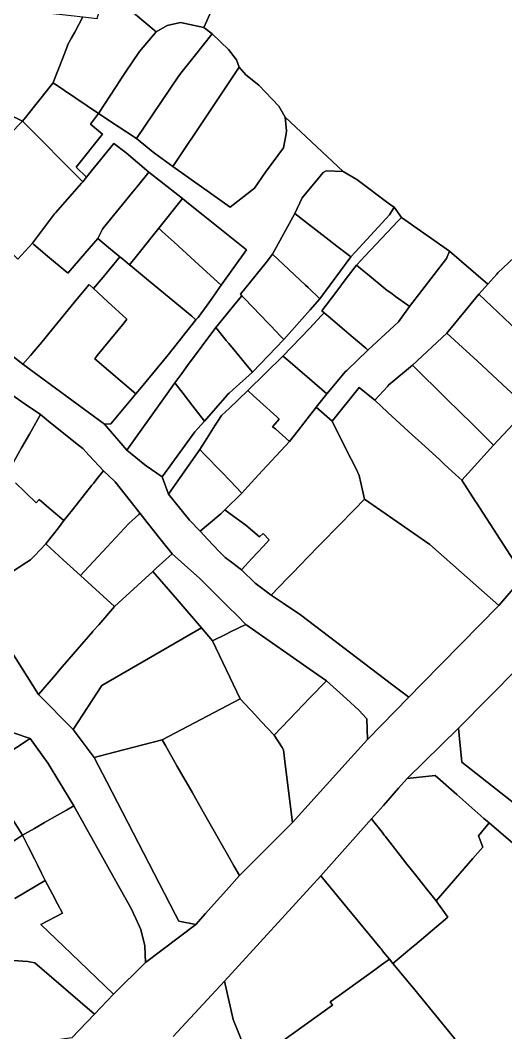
# Model space of a CAD drawing. Header units: inches. Extents: x 469561 to 471650, y 1000291 to 1003909.
# Drawn here: x 470787.4 to 470900.6, y 1000638 to 1000873.8 of the extents above; entities that cross this region are included whole.
import ezdxf

# ---------------------------------------------------------------- set-up
doc = ezdxf.new("R2010")
doc.units = ezdxf.units.IN
doc.header["$MEASUREMENT"] = 0
doc.layers.add('Gulele_10_08_New_Parcel', color=7, linetype='Continuous')

msp = doc.modelspace()

# ---------------------------------------------------------------- linework, layer by layer
at = {"layer": 'Gulele_10_08_New_Parcel'}
for points in [[(470806.7793, 1000888.1793), (470812.1967, 1000888.3495), (470816.0707, 1000889.6905), (470820.5407, 1000892.5215), (470821.9346, 1000891.4175), (470827.6592, 1000886.8831), (470828.7002, 1000886.0586), (470831.3828, 1000883.9337), (470834.3953, 1000881.5476), (470830.1511, 1000872.1087), (470824.7022, 1000873.3195), (470821.5837, 1000872.6301), (470819.0507, 1000871.1402), (470809.4209, 1000879.3068), (470807.2959, 1000881.1089), (470807.4393, 1000881.7793)], [(470795.0412, 1000859.281), (470795.069, 1000859.3534), (470797.1793, 1000864.8454), (470798.3375, 1000867.8595), (470798.4087, 1000868.0448), (470799.2277, 1000869.5537), (470800.0452, 1000871.0601), (470801.965, 1000874.5973), (470805.3041, 1000874.2147), (470805.7131, 1000875.5635), (470807.0589, 1000880.0012), (470807.2959, 1000881.1089), (470809.4209, 1000879.3068), (470819.0507, 1000871.1402), (470818.6263, 1000870.6389), (470815.5405, 1000866.9941), (470815.2531, 1000866.6547), (470815.1893, 1000866.5793), (470811.9161, 1000861.7219), (470810.8093, 1000860.0793), (470810.5443, 1000859.6709), (470809.5518, 1000858.1413), (470805.6183, 1000852.0791)], [(470774.1275, 1000856.9853), (470778.755, 1000873.0036), (470779.9384, 1000877.1001), (470790.0236, 1000875.9461), (470794.1922, 1000875.4691), (470795.0629, 1000875.3694), (470799.2079, 1000874.8951), (470801.965, 1000874.5973), (470800.0452, 1000871.0601), (470799.2277, 1000869.5537), (470798.4087, 1000868.0448), (470798.3375, 1000867.8595), (470797.1793, 1000864.8454), (470795.069, 1000859.3534), (470795.0412, 1000859.281), (470794.3518, 1000858.4161), (470788.5882, 1000851.1843), (470787.8891, 1000850.3072)], [(470805.6183, 1000852.0791), (470809.5518, 1000858.1413), (470810.5443, 1000859.6709), (470810.8093, 1000860.0793), (470811.9161, 1000861.7219), (470815.1893, 1000866.5793), (470815.2531, 1000866.6547), (470815.5405, 1000866.9941), (470818.6263, 1000870.6389), (470819.0507, 1000871.1402), (470821.5837, 1000872.6301), (470824.7022, 1000873.3195), (470830.1511, 1000872.1087), (470832.0881, 1000870.6932), (470827.8821, 1000865.3548), (470825.1341, 1000861.8669), (470824.3401, 1000860.8592), (470814.4317, 1000846.2573), (470810.2091, 1000849.0466)], [(470814.4317, 1000846.2573), (470824.3401, 1000860.8592), (470825.1341, 1000861.8669), (470827.8821, 1000865.3548), (470832.0881, 1000870.6932), (470835.8876, 1000867.0427), (470837.75, 1000864.5842), (470838.4205, 1000862.8707), (470831.2674, 1000852.2098), (470822.9246, 1000839.7759), (470818.6894, 1000842.8271), (470818.3393, 1000843.0793)], [(470822.9246, 1000839.7759), (470831.2674, 1000852.2098), (470838.4205, 1000862.8707), (470839.9693, 1000861.0793), (470842.965, 1000858.6987), (470847.6293, 1000853.7793), (470849.1485, 1000851.2488), (470849.4465, 1000848.0453), (470849.3296, 1000847.3731), (470848.7569, 1000844.08), (470844.5668, 1000838.4256), (470841.9965, 1000834.7099), (470836.3346, 1000830.3144)], [(470787.8891, 1000850.3072), (470788.5882, 1000851.1843), (470794.3518, 1000858.4161), (470795.0412, 1000859.281), (470805.6183, 1000852.0791), (470803.7371, 1000849.59), (470806.5089, 1000847.3222), (470800.388, 1000839.6117), (470802.8208, 1000837.3024), (470801.9233, 1000836.2055)], [(470772.3686, 1000832.9787), (470773.3284, 1000834.1085), (470772.7139, 1000834.5519), (470774.9781, 1000836.9081), (470778.5228, 1000840.5868), (470783.8958, 1000846.1629), (470784.9415, 1000847.2481), (470787.8891, 1000850.3072), (470801.9233, 1000836.2055), (470801.648, 1000835.8905), (470799.4638, 1000833.391), (470795.5911, 1000828.9594), (470795.3785, 1000828.7161), (470794.8941, 1000828.0811), (470790.1736, 1000821.8906), (470786.8225, 1000818.1785), (470782.4164, 1000822.3307), (470778.9162, 1000825.6291), (470778.5651, 1000825.9599), (470772.9904, 1000832.2744)], [(470800.388, 1000839.6117), (470806.5089, 1000847.3222), (470803.7371, 1000849.59), (470805.6183, 1000852.0791), (470810.2091, 1000849.0466), (470814.4317, 1000846.2573), (470818.3393, 1000843.0793), (470818.6894, 1000842.8271), (470822.9246, 1000839.7759), (470836.3346, 1000830.3144), (470841.9965, 1000834.7099), (470844.5668, 1000838.4256), (470848.7569, 1000844.08), (470849.3296, 1000847.3731), (470849.4465, 1000848.0453), (470849.1485, 1000851.2488), (470862.6185, 1000838.6185), (470858.6937, 1000838.7315), (470857.9542, 1000838.3177), (470856.5566, 1000836.6439), (470855.3092, 1000835.1499), (470853.0793, 1000832.4792), (470851.4081, 1000828.7801), (470846.1931, 1000819.3137), (470844.6674, 1000817.4181), (470838.7107, 1000810.0174), (470839.0508, 1000809.6206), (470837.8075, 1000808.1241), (470832.9288, 1000802.2516), (470826.3731, 1000793.3936), (470825.0068, 1000791.5473), (470823.4058, 1000789.3841), (470821.5176, 1000786.7425), (470812.1822, 1000773.6824), (470806.9635, 1000779.7027), (470808.4393, 1000779.7793), (470814.2779, 1000786.7611), (470815.6593, 1000788.3793), (470821.8793, 1000795.8793), (470828.3292, 1000804.0596), (470828.8393, 1000804.5793), (470830.9167, 1000807.4685), (470832.096, 1000809.1116), (470833.8366, 1000811.5368), (470834.2348, 1000812.0917), (470840.0745, 1000820.3334), (470829.9954, 1000828.3987), (470826.5752, 1000831.1355), (470825.1671, 1000832.2623), (470821.6215, 1000835.0695), (470817.3745, 1000838.4321), (470812.0423, 1000842.9414), (470809.2104, 1000845.1118), (470803.9903, 1000838.7318), (470802.8208, 1000837.3024)], [(470790.1736, 1000821.8906), (470794.8941, 1000828.0811), (470795.3785, 1000828.7161), (470795.5911, 1000828.9594), (470799.4638, 1000833.391), (470801.648, 1000835.8905), (470801.9233, 1000836.2055), (470802.8208, 1000837.3024), (470803.9903, 1000838.7318), (470809.2104, 1000845.1118), (470812.0423, 1000842.9414), (470817.3745, 1000838.4321), (470814.7824, 1000835.2734), (470813.593, 1000833.8239), (470806.6989, 1000825.4225), (470806.4993, 1000825.1793), (470805.4177, 1000822.9535), (470803.4321, 1000820.667), (470802.4396, 1000819.5241), (470798.4337, 1000814.9108), (470798.2765, 1000815.0436), (470793.7436, 1000818.8739), (470790.5211, 1000821.597)], [(470805.4177, 1000822.9535), (470806.4993, 1000825.1793), (470806.6989, 1000825.4225), (470813.593, 1000833.8239), (470814.7824, 1000835.2734), (470817.3745, 1000838.4321), (470821.6215, 1000835.0695), (470825.1671, 1000832.2623), (470819.6593, 1000825.3793), (470814.7627, 1000819.2576), (470812.8518, 1000816.8686), (470811.2065, 1000818.2302), (470810.5978, 1000818.7268), (470807.906, 1000820.9232)], [(470851.4081, 1000828.7801), (470853.0793, 1000832.4792), (470855.3092, 1000835.1499), (470856.5566, 1000836.6439), (470857.9542, 1000838.3177), (470858.6937, 1000838.7315), (470862.6185, 1000838.6185), (470865.8382, 1000836.761), (470873.715, 1000830.8216), (470874.5338, 1000830.2849), (470873.4859, 1000828.5112), (470872.5784, 1000827.5253), (470865.4825, 1000819.8167), (470864.4456, 1000818.6902), (470864.0502, 1000818.9962), (470861.1819, 1000821.2161), (470859.4073, 1000822.5894), (470853.8729, 1000826.8726)], [(470819.6593, 1000825.3793), (470825.1671, 1000832.2623), (470826.5752, 1000831.1355), (470829.9954, 1000828.3987), (470840.0745, 1000820.3334), (470834.2348, 1000812.0917), (470833.4307, 1000812.8247), (470829.9431, 1000816.0042), (470824.2593, 1000821.1857), (470824.0955, 1000821.3351), (470823.2175, 1000822.1355), (470820.4739, 1000824.6367)], [(470820.4582, 1000767.4471), (470828.0539, 1000777.9338), (470828.7708, 1000778.7224), (470830.3213, 1000780.4279), (470835.593, 1000786.4932), (470835.6317, 1000786.5285), (470836.1006, 1000786.9568), (470837.7865, 1000788.4968), (470838.4965, 1000789.1454), (470839.9627, 1000790.4847), (470841.4883, 1000791.8782), (470848.8006, 1000799.474), (470854.9567, 1000806.3739), (470857.2466, 1000808.9404), (470864.4456, 1000818.6902), (470865.4825, 1000819.8167), (470872.5784, 1000827.5253), (470873.4859, 1000828.5112), (470874.5338, 1000830.2849), (470876.2165, 1000827.8844), (470875.4342, 1000827.0524), (470867.7929, 1000818.926), (470865.7734, 1000816.7783), (470863.3614, 1000813.6279), (470860.9073, 1000810.4227), (470857.651, 1000806.1695), (470858.2441, 1000805.6646), (470857.6248, 1000805.0182), (470854.7824, 1000802.0515), (470848.6083, 1000795.6074), (470840.4471, 1000787.5619), (470836.0532, 1000783.4185), (470835.2874, 1000782.6963), (470834.3119, 1000781.7764), (470833.4043, 1000780.4151), (470832.7731, 1000779.4683), (470831.9903, 1000778.2941), (470830.4474, 1000775.7635), (470829.2633, 1000773.8213), (470824.6138, 1000767.3211), (470821.9002, 1000763.4218)], [(470846.1931, 1000819.3137), (470851.4081, 1000828.7801), (470853.8729, 1000826.8726), (470859.4073, 1000822.5894), (470861.1819, 1000821.2161), (470864.0502, 1000818.9962), (470864.4456, 1000818.6902), (470857.2466, 1000808.9404), (470854.4856, 1000811.5315), (470853.8589, 1000812.1197)], [(470865.7734, 1000816.7783), (470867.7929, 1000818.926), (470875.4342, 1000827.0524), (470876.2165, 1000827.8844), (470887.4331, 1000820.0383), (470886.77, 1000818.3255), (470878.1503, 1000807.1641), (470877.7064, 1000807.4811), (470874.8779, 1000809.5017), (470874.053, 1000810.0909), (470872.8689, 1000810.9367), (470872.5293, 1000811.1793), (470872.4229, 1000811.2674), (470868.2927, 1000814.6904), (470867.1933, 1000815.6016)], [(470812.8518, 1000816.8686), (470814.7627, 1000819.2576), (470819.6593, 1000825.3793), (470820.4739, 1000824.6367), (470823.2175, 1000822.1355), (470824.0955, 1000821.3351), (470824.2593, 1000821.1857), (470829.9431, 1000816.0042), (470833.4307, 1000812.8247), (470834.2348, 1000812.0917), (470833.8366, 1000811.5368), (470832.096, 1000809.1116), (470830.9167, 1000807.4685), (470828.8393, 1000804.5793), (470828.3292, 1000804.0596), (470827.3435, 1000804.8754), (470817.2782, 1000813.2053), (470813.56, 1000816.2825), (470813.4408, 1000816.3811)], [(470856.3272, 1000783.6577), (470858.8114, 1000786.8306), (470863.2317, 1000791.9692), (470863.4945, 1000792.2236), (470868.4256, 1000796.9973), (470875.582, 1000803.5687), (470878.1503, 1000807.1641), (470886.77, 1000818.3255), (470887.4331, 1000820.0383), (470896.3762, 1000812.3426), (470894.2493, 1000809.9793), (470886.8448, 1000800.9653), (470878.8359, 1000793.4435), (470873.3093, 1000788.8793), (470873.0287, 1000788.5766), (470870.0153, 1000785.3264), (470866.4127, 1000788.2596), (470860.052, 1000780.4475)], [(470804.4547, 1000811.3277), (470806.6754, 1000814.0025), (470810.5978, 1000818.7268), (470811.2065, 1000818.2302), (470812.8518, 1000816.8686), (470813.4408, 1000816.3811), (470813.56, 1000816.2825), (470817.2782, 1000813.2053), (470827.3435, 1000804.8754), (470828.3292, 1000804.0596), (470821.8793, 1000795.8793), (470815.6593, 1000788.3793), (470814.2779, 1000786.7611), (470804.7364, 1000794.9847), (470805.3161, 1000795.6925), (470811.5534, 1000803.3085), (470812.2458, 1000804.154), (470807.8024, 1000808.2453)], [(470838.7107, 1000810.0174), (470844.6674, 1000817.4181), (470846.1931, 1000819.3137), (470853.8589, 1000812.1197), (470854.4856, 1000811.5315), (470857.2466, 1000808.9404), (470854.9567, 1000806.3739), (470848.8006, 1000799.474), (470848.1246, 1000800.1775), (470845.7114, 1000802.6889), (470842.7586, 1000805.7619), (470842.1232, 1000806.4231), (470839.0508, 1000809.6206)], [(470894.2493, 1000809.9793), (470896.3762, 1000812.3426), (470898.5031, 1000814.7058), (470898.7493, 1000814.9793), (470902.4993, 1000818.5793), (470907.1293, 1000813.8793), (470908.9929, 1000812.1491), (470911.634, 1000809.697), (470917.4693, 1000804.2793), (470918.0998, 1000803.7128), (470921.6399, 1000800.5324), (470913.6267, 1000791.8793), (470910.5673, 1000794.737), (470909.9316, 1000795.3308), (470908.2337, 1000796.9168), (470901.7063, 1000803.0138)], [(470857.651, 1000806.1695), (470860.9073, 1000810.4227), (470863.3614, 1000813.6279), (470865.7734, 1000816.7783), (470867.1933, 1000815.6016), (470868.2927, 1000814.6904), (470872.4229, 1000811.2674), (470872.5293, 1000811.1793), (470872.8689, 1000810.9367), (470874.053, 1000810.0909), (470874.8779, 1000809.5017), (470877.7064, 1000807.4811), (470878.1503, 1000807.1641), (470875.582, 1000803.5687), (470868.4256, 1000796.9973), (470867.9226, 1000797.4255), (470864.5468, 1000800.2992), (470862.8725, 1000801.7246), (470859.1309, 1000804.9097), (470858.2441, 1000805.6646)], [(470787.9908, 1000793.7186), (470789.7508, 1000795.7614), (470792.7767, 1000799.2737), (470794.0552, 1000800.8527), (470800.6156, 1000808.9553), (470803.4385, 1000812.2879), (470804.4547, 1000811.3277), (470807.8024, 1000808.2453), (470812.2458, 1000804.154), (470811.5534, 1000803.3085), (470805.3161, 1000795.6925), (470804.7364, 1000794.9847), (470814.2779, 1000786.7611), (470808.4393, 1000779.7793), (470806.9635, 1000779.7027)], [(470832.9288, 1000802.2516), (470837.8075, 1000808.1241), (470839.0508, 1000809.6206), (470842.1232, 1000806.4231), (470842.7586, 1000805.7619), (470845.7114, 1000802.6889), (470848.1246, 1000800.1775), (470848.8006, 1000799.474), (470841.4883, 1000791.8782), (470840.2734, 1000793.3505), (470837.8919, 1000796.2367), (470836.0066, 1000798.5215), (470835.4033, 1000799.2527)], [(470886.8448, 1000800.9653), (470894.2493, 1000809.9793), (470901.7063, 1000803.0138), (470908.2337, 1000796.9168), (470909.9316, 1000795.3308), (470910.5673, 1000794.737), (470913.6267, 1000791.8793), (470905.7788, 1000783.4543), (470902.5212, 1000786.467), (470900.9725, 1000787.8993), (470893.8879, 1000794.4515), (470892.2588, 1000795.9582)], [(470848.6083, 1000795.6074), (470854.7824, 1000802.0515), (470857.6248, 1000805.0182), (470858.2441, 1000805.6646), (470859.1309, 1000804.9097), (470862.8725, 1000801.7246), (470864.5468, 1000800.2992), (470867.9226, 1000797.4255), (470868.4256, 1000796.9973), (470863.4945, 1000792.2236), (470863.2317, 1000791.9692), (470858.8114, 1000786.8306), (470854.8039, 1000790.2779), (470849.2348, 1000795.0685)], [(470823.4058, 1000789.3841), (470825.0068, 1000791.5473), (470826.3731, 1000793.3936), (470832.9288, 1000802.2516), (470835.4033, 1000799.2527), (470836.0066, 1000798.5215), (470837.8919, 1000796.2367), (470840.2734, 1000793.3505), (470841.4883, 1000791.8782), (470839.9627, 1000790.4847), (470838.4965, 1000789.1454), (470837.7865, 1000788.4968), (470836.1006, 1000786.9568), (470835.6317, 1000786.5285), (470835.593, 1000786.4932), (470830.3213, 1000780.4279), (470827.6052, 1000783.9455), (470825.3195, 1000786.9057)], [(470878.8359, 1000793.4435), (470886.8448, 1000800.9653), (470892.2588, 1000795.9582), (470893.8879, 1000794.4515), (470900.9725, 1000787.8993), (470902.5212, 1000786.467), (470905.7788, 1000783.4543), (470897.7193, 1000774.8793), (470894.5619, 1000777.9833), (470893.8324, 1000778.7005), (470892.8674, 1000779.6492), (470886.7786, 1000785.6351)], [(470840.4471, 1000787.5619), (470848.6083, 1000795.6074), (470849.2348, 1000795.0685), (470854.8039, 1000790.2779), (470858.8114, 1000786.8306), (470856.3272, 1000783.6577), (470855.9499, 1000783.1703), (470854.8009, 1000781.6859), (470852.1429, 1000778.252), (470850.1435, 1000775.669), (470846.8591, 1000778.6329), (470846.2112, 1000779.1401), (470847.7654, 1000780.8634), (470847.1723, 1000781.4063), (470843.1919, 1000785.0496), (470841.7509, 1000786.3685)], [(470870.0153, 1000785.3264), (470873.0287, 1000788.5766), (470873.3093, 1000788.8793), (470878.8359, 1000793.4435), (470886.7786, 1000785.6351), (470892.8674, 1000779.6492), (470893.8324, 1000778.7005), (470894.5619, 1000777.9833), (470897.7193, 1000774.8793), (470890.308, 1000766.6571), (470888.9341, 1000767.9211), (470886.1884, 1000770.4471), (470885.0797, 1000771.4671), (470880.9364, 1000775.279), (470878.7656, 1000777.2761), (470873.1014, 1000782.4872)], [(470765.6155, 1000767.952), (470768.0891, 1000771.0708), (470771.9683, 1000776.511), (470772.9921, 1000777.9468), (470773.6452, 1000779.2725), (470773.8283, 1000779.644), (470775.1883, 1000782.4044), (470775.9625, 1000783.9759), (470776.9075, 1000785.8939), (470779.31, 1000790.7702), (470788.485, 1000784.4286), (470792.0708, 1000781.9502), (470789.4957, 1000777.4291), (470787.6748, 1000774.2322), (470786.0654, 1000771.4067), (470784.5847, 1000768.807), (470784.3757, 1000768.4402), (470782.8439, 1000765.7977), (470782.6371, 1000765.4411), (470780.5842, 1000761.8996), (470777.8697, 1000757.2171), (470773.1522, 1000761.3497), (470768.0639, 1000765.8071)], [(470812.1822, 1000773.6824), (470821.5176, 1000786.7425), (470823.4058, 1000789.3841), (470825.3195, 1000786.9057), (470827.6052, 1000783.9455), (470830.3213, 1000780.4279), (470828.7708, 1000778.7224), (470828.0539, 1000777.9338), (470820.4582, 1000767.4471), (470816.717, 1000769.9979), (470816.3678, 1000770.2817)], [(470829.2633, 1000773.8213), (470830.4474, 1000775.7635), (470831.9903, 1000778.2941), (470832.7731, 1000779.4683), (470833.4043, 1000780.4151), (470834.3119, 1000781.7764), (470835.2874, 1000782.6963), (470836.0532, 1000783.4185), (470840.4471, 1000787.5619), (470841.7509, 1000786.3685), (470843.1919, 1000785.0496), (470847.1723, 1000781.4063), (470847.7654, 1000780.8634), (470846.2112, 1000779.1401), (470846.8591, 1000778.6329), (470850.1435, 1000775.669), (470848.1752, 1000773.6367), (470846.9376, 1000772.2849), (470844.9448, 1000770.1081), (470843.7757, 1000768.831), (470840.4542, 1000765.2029), (470839.0593, 1000763.6793), (470836.2849, 1000766.5517), (470834.3345, 1000768.571), (470830.2674, 1000772.7818)], [(470860.052, 1000780.4475), (470866.4127, 1000788.2596), (470870.0153, 1000785.3264), (470873.1014, 1000782.4872), (470878.7656, 1000777.2761), (470880.9364, 1000775.279), (470885.0797, 1000771.4671), (470886.1884, 1000770.4471), (470888.9341, 1000767.9211), (470890.308, 1000766.6571), (470893.5346, 1000761.6968), (470893.7141, 1000761.4209), (470904.8105, 1000744.3622), (470903.2054, 1000742.4734), (470898.984, 1000737.5059), (470882.8946, 1000751.6986), (470867.6554, 1000762.2941), (470866.803, 1000766.0625), (470866.4127, 1000767.7881), (470865.6477, 1000769.3106), (470864.5039, 1000771.587), (470861.7388, 1000777.0904)], [(470835.0225, 1000759.7489), (470839.0593, 1000763.6793), (470840.4542, 1000765.2029), (470843.7757, 1000768.831), (470844.9448, 1000770.1081), (470846.9376, 1000772.2849), (470848.1752, 1000773.6367), (470850.1435, 1000775.669), (470852.1429, 1000778.252), (470854.8009, 1000781.6859), (470855.9499, 1000783.1703), (470856.3272, 1000783.6577), (470860.052, 1000780.4475), (470861.7388, 1000777.0904), (470864.5039, 1000771.587), (470865.6477, 1000769.3106), (470866.4127, 1000767.7881), (470866.803, 1000766.0625), (470867.6554, 1000762.2941), (470865.2641, 1000759.8384), (470853.9053, 1000748.1743), (470853.1722, 1000747.4214), (470850.3783, 1000744.5524), (470849.7023, 1000743.8582), (470845.8588, 1000739.9114), (470842.1575, 1000742.7), (470838.9393, 1000745.7793), (470841.3664, 1000748.4175), (470844.066, 1000751.3518), (470845.3793, 1000752.7793), (470843.9684, 1000754.2959), (470843.1672, 1000753.4644), (470839.9376, 1000756.2136), (470836.2923, 1000758.8356)], [(470890.308, 1000766.6571), (470897.7193, 1000774.8793), (470905.7788, 1000783.4543), (470909.7813, 1000779.5647), (470912.035, 1000777.3746), (470913.2341, 1000776.2092), (470918.4341, 1000771.1558), (470919.1145, 1000770.4946), (470920.2702, 1000769.3715), (470924.3998, 1000765.3584), (470920.7357, 1000761.4311), (470910.8981, 1000750.887), (470908.781, 1000748.6179), (470904.8105, 1000744.3622), (470893.7141, 1000761.4209), (470893.5346, 1000761.6968)], [(470821.9002, 1000763.4218), (470824.6138, 1000767.3211), (470829.2633, 1000773.8213), (470830.2674, 1000772.7818), (470834.3345, 1000768.571), (470836.2849, 1000766.5517), (470839.0593, 1000763.6793), (470835.0225, 1000759.7489), (470834.1293, 1000758.8793), (470833.6633, 1000758.4868), (470829.2908, 1000754.8041), (470826.7962, 1000757.3868), (470826.5115, 1000757.7377)], [(470793.3532, 1000751.8412), (470796.2513, 1000755.6087), (470797.5234, 1000757.2625), (470799.5411, 1000759.8031), (470804.0804, 1000765.5187), (470804.3976, 1000765.9181), (470805.5389, 1000767.3552), (470806.7493, 1000768.8793), (470809.3093, 1000766.4793), (470809.4776, 1000766.2675), (470815.3018, 1000758.9384), (470814.9734, 1000758.6517), (470812.6527, 1000756.6259), (470807.6213, 1000751.1824), (470803.3327, 1000746.5425), (470801.4278, 1000744.4816), (470797.395, 1000748.1572)], [(470845.8588, 1000739.9114), (470849.7023, 1000743.8582), (470850.3783, 1000744.5524), (470853.1722, 1000747.4214), (470853.9053, 1000748.1743), (470865.2641, 1000759.8384), (470867.6554, 1000762.2941), (470882.8946, 1000751.6986), (470898.984, 1000737.5059), (470881.0859, 1000719.3298), (470877.9239, 1000716.1187), (470874.2422, 1000718.9133), (470852.6778, 1000735.2822), (470848.6268, 1000738.0323)], [(470801.4278, 1000744.4816), (470803.3327, 1000746.5425), (470807.6213, 1000751.1824), (470812.6527, 1000756.6259), (470814.9734, 1000758.6517), (470815.3018, 1000758.9384), (470816.9781, 1000756.8289), (470820.2282, 1000752.7389), (470822.7492, 1000749.5664), (470819.0648, 1000746.1743), (470818.2769, 1000745.4489), (470812.9098, 1000740.5075), (470809.3668, 1000737.2455)], [(470829.2908, 1000754.8041), (470833.6633, 1000758.4868), (470834.1293, 1000758.8793), (470835.0225, 1000759.7489), (470836.2923, 1000758.8356), (470839.9376, 1000756.2136), (470843.1672, 1000753.4644), (470843.9684, 1000754.2959), (470845.3793, 1000752.7793), (470844.066, 1000751.3518), (470841.3664, 1000748.4175), (470838.9393, 1000745.7793), (470836.5893, 1000747.5793), (470835.1293, 1000748.6793), (470833.6208, 1000750.1765), (470831.085, 1000752.8865)], [(470777.0059, 1000739.831), (470778.8818, 1000741.0491), (470785.112, 1000745.0947), (470788.9242, 1000747.5701), (470789.7432, 1000748.1019), (470789.8502, 1000748.1714), (470790.6748, 1000749.0353), (470793.3532, 1000751.8412), (470797.395, 1000748.1572), (470801.4278, 1000744.4816), (470809.3668, 1000737.2455), (470805.6474, 1000733.0199), (470804.3793, 1000731.5793), (470804.2733, 1000731.456), (470797.1593, 1000723.1793), (470795.1213, 1000720.8136), (470791.6017, 1000716.728)], [(470818.2769, 1000745.4489), (470819.0648, 1000746.1743), (470822.7492, 1000749.5664), (470825.662, 1000746.9474), (470829.2171, 1000743.751), (470835.7016, 1000737.3167), (470837.9735, 1000735.0624), (470839.9762, 1000733.0752), (470836.367, 1000731.3226), (470835.3612, 1000730.8342), (470832.1593, 1000729.2793), (470829.6293, 1000732.2793), (470823.9531, 1000738.8641)], [(470791.6017, 1000716.728), (470795.1213, 1000720.8136), (470797.1593, 1000723.1793), (470804.2733, 1000731.456), (470804.3793, 1000731.5793), (470805.6474, 1000733.0199), (470809.3668, 1000737.2455), (470812.9098, 1000740.5075), (470818.2769, 1000745.4489), (470823.9531, 1000738.8641), (470829.6293, 1000732.2793), (470806.4157, 1000718.8258), (470799.7024, 1000708.6245)], [(470799.7024, 1000708.6245), (470806.4157, 1000718.8258), (470829.6293, 1000732.2793), (470832.1593, 1000729.2793), (470838.6418, 1000715.7271), (470820.4596, 1000706.219), (470809.3593, 1000703.3473), (470804.5957, 1000702.1149)], [(470832.1593, 1000729.2793), (470835.3612, 1000730.8342), (470836.367, 1000731.3226), (470839.9762, 1000733.0752), (470855.7361, 1000722.0783), (470858.7422, 1000719.9807), (470854.8752, 1000715.9548), (470850.0582, 1000710.9398), (470846.5652, 1000707.3033), (470843.5513, 1000710.5075), (470842.2011, 1000711.943), (470838.6418, 1000715.7271)], [(470889.5309, 1000708.9262), (470903.6308, 1000723.1603), (470906.602, 1000720.3358), (470911.9897, 1000715.2142), (470915.6645, 1000711.7208), (470916.5033, 1000710.9235), (470919.9463, 1000707.6505), (470919.4773, 1000707.1871), (470916.0608, 1000703.8114), (470906.3925, 1000694.2587), (470903.0936, 1000690.9992), (470900.5157, 1000693.0208), (470890.3366, 1000701.0034), (470889.6998, 1000707.265)], [(470846.5652, 1000707.3033), (470850.0582, 1000710.9398), (470854.8752, 1000715.9548), (470858.7422, 1000719.9807), (470863.4338, 1000715.7531), (470866.332, 1000713.1416), (470868.1669, 1000711.0565), (470868.3337, 1000706.3024), (470864.5441, 1000702.1158), (470850.8188, 1000686.9526), (470849.1489, 1000700.5124), (470848.7337, 1000703.8837), (470848.4117, 1000704.3914)], [(470820.4596, 1000706.219), (470838.6418, 1000715.7271), (470842.2011, 1000711.943), (470843.5513, 1000710.5075), (470846.5652, 1000707.3033), (470848.4117, 1000704.3914), (470848.7337, 1000703.8837), (470849.1489, 1000700.5124), (470850.8188, 1000686.9526), (470838.4749, 1000674.6088), (470837.1879, 1000676.8669), (470835.6706, 1000679.5293), (470834.532, 1000681.5272), (470829.7206, 1000689.9694), (470827.4338, 1000693.9818), (470823.905, 1000700.1736), (470821.2429, 1000704.8446)], [(470777.8121, 1000698.7696), (470789.2382, 1000706.2256), (470789.6331, 1000706.4861), (470793.8614, 1000700.6621), (470794.5401, 1000699.5521), (470799.8612, 1000690.8496), (470798.1251, 1000689.8541), (470796.0735, 1000688.6778), (470793.0135, 1000686.9233), (470790.6587, 1000685.573), (470789.0883, 1000684.6726), (470787.8793, 1000683.9793), (470785.5143, 1000687.6908), (470784.9982, 1000688.5007), (470783.6993, 1000687.7662), (470782.51, 1000690.0448), (470782.2454, 1000690.5516), (470779.8899, 1000695.0646), (470778.885, 1000696.9898), (470778.7864, 1000697.1534)], [(470804.5957, 1000702.1149), (470809.3593, 1000703.3473), (470820.4596, 1000706.219), (470821.2429, 1000704.8446), (470823.905, 1000700.1736), (470827.4338, 1000693.9818), (470829.7206, 1000689.9694), (470834.532, 1000681.5272), (470835.6706, 1000679.5293), (470837.1879, 1000676.8669), (470838.4749, 1000674.6088), (470836.0659, 1000671.9055), (470830.5484, 1000665.7139), (470828.2945, 1000663.1846), (470824.3294, 1000663.9877), (470823.4802, 1000665.6284), (470807.5346, 1000696.4367)], [(470769.8072, 1000694.8004), (470777.8121, 1000698.7696), (470778.7864, 1000697.1534), (470778.885, 1000696.9898), (470779.8899, 1000695.0646), (470782.2454, 1000690.5516), (470782.51, 1000690.0448), (470783.6993, 1000687.7662), (470784.9982, 1000688.5007), (470785.5143, 1000687.6908), (470787.8793, 1000683.9793), (470781.745, 1000679.9719), (470780.196, 1000678.96), (470778.4973, 1000677.8503), (470778.3579, 1000677.774), (470777.2855, 1000679.9155), (470776.1026, 1000682.2777), (470775.8223, 1000682.8375), (470774.2303, 1000686.0167), (470773.7438, 1000686.9882), (470773.4134, 1000687.648)], [(470869.2793, 1000687.7793), (470872.0569, 1000690.9326), (470875.5716, 1000694.9227), (470877.5593, 1000697.1793), (470881.9647, 1000697.6697), (470884.0834, 1000697.9056), (470889.1567, 1000693.4352), (470895.4435, 1000687.8956), (470896.6832, 1000686.8357), (470894.2359, 1000683.8775), (470895.1893, 1000681.1793), (470892.9093, 1000678.5793), (470884.3093, 1000668.6793), (470882.0956, 1000671.4654), (470879.4893, 1000674.7455), (470877.2052, 1000677.6201), (470876.9993, 1000677.8793), (470872.4214, 1000683.7583), (470872.2493, 1000683.9793), (470871.7148, 1000684.6632), (470869.4803, 1000687.5221)], [(470787.8793, 1000683.9793), (470789.0883, 1000684.6726), (470790.6587, 1000685.573), (470793.0135, 1000686.9233), (470796.0735, 1000688.6778), (470798.1251, 1000689.8541), (470799.8612, 1000690.8496), (470810.0593, 1000672.5793), (470813.1293, 1000667.0793), (470814.3108, 1000664.5528), (470815.4819, 1000662.0483), (470816.4393, 1000658.2189), (470816.5989, 1000654.3096), (470809.1293, 1000646.9793), (470799.2499, 1000656.3999), (470797.4289, 1000658.1364), (470792.1743, 1000663.1471), (470797.2122, 1000665.798), (470796.0611, 1000667.9855), (470794.8487, 1000670.2897), (470793.1982, 1000673.4264), (470792.3244, 1000675.16), (470791.3701, 1000677.0534), (470790.6645, 1000678.4534), (470789.2, 1000681.359)], [(470857.466, 1000674.5451), (470869.2793, 1000687.7793), (470869.4803, 1000687.5221), (470871.7148, 1000684.6632), (470872.2493, 1000683.9793), (470872.4214, 1000683.7583), (470876.9993, 1000677.8793), (470877.2052, 1000677.6201), (470879.4893, 1000674.7455), (470882.0956, 1000671.4654), (470884.3093, 1000668.6793), (470884.4701, 1000668.4596), (470887.0893, 1000664.8793), (470879.3666, 1000658.4018), (470878.6706, 1000657.8157), (470874.267, 1000654.1073), (470873.4526, 1000655.098), (470872.0917, 1000656.7535), (470871.4754, 1000657.5032), (470871.2541, 1000657.7724), (470863.615, 1000667.0651)], [(470835.004, 1000649.9492), (470857.466, 1000674.5451), (470863.615, 1000667.0651), (470871.2541, 1000657.7724), (470871.4754, 1000657.5032), (470872.0917, 1000656.7535), (470873.4526, 1000655.098), (470871.6062, 1000653.7725), (470870.3632, 1000652.8802), (470870.0543, 1000652.6584), (470861.6859, 1000646.651), (470859.6283, 1000645.1739), (470860.1944, 1000644.3854), (470847.5097, 1000635.2795), (470846.967, 1000636.0354), (470840.8282, 1000631.6286), (470836.9993, 1000641.0793)], [(470759.9502, 1000636.8686), (470763.7493, 1000648.8793), (470764.1674, 1000650.4473), (470764.4693, 1000651.5793), (470764.5418, 1000653.7552), (470769.2063, 1000653.9811), (470771.6178, 1000654.0979), (470782.4928, 1000654.6245), (470785.6893, 1000654.7793), (470789.1293, 1000654.5793), (470790.75, 1000654.2298), (470804.6318, 1000642.2628), (470799.3793, 1000636.7793), (470788.5549, 1000635.2274), (470785.0211, 1000634.7207), (470783.6495, 1000634.5241), (470782.4553, 1000634.471), (470781.7421, 1000634.4393), (470774.2222, 1000634.1051), (470774.0851, 1000634.099), (470765.6989, 1000633.7263)], [(470840.8282, 1000631.6286), (470846.967, 1000636.0354), (470847.5097, 1000635.2795), (470860.1944, 1000644.3854), (470859.6283, 1000645.1739), (470861.6859, 1000646.651), (470870.0543, 1000652.6584), (470870.3632, 1000652.8802), (470871.6062, 1000653.7725), (470873.4526, 1000655.098), (470874.267, 1000654.1073), (470878.5705, 1000648.8721), (470878.6309, 1000648.7987), (470883.4843, 1000642.8947), (470888.6725, 1000636.5835), (470884.6206, 1000634.322), (470849.0648, 1000614.4767), (470844.0893, 1000623.5793)]]:
    msp.add_lwpolyline(points, close=True, dxfattribs=at)
for points in [[(470902.4993, 1000818.5793), (470898.7493, 1000814.9793), (470898.5031, 1000814.7058), (470896.3762, 1000812.3426), (470887.4331, 1000820.0383), (470876.2165, 1000827.8844), (470874.5338, 1000830.2849), (470873.715, 1000830.8216), (470865.8382, 1000836.761), (470862.6185, 1000838.6185), (470849.1485, 1000851.2488), (470847.6293, 1000853.7793), (470842.965, 1000858.6987), (470839.9693, 1000861.0793), (470838.4205, 1000862.8707), (470837.75, 1000864.5842), (470835.8876, 1000867.0427), (470832.0881, 1000870.6932), (470830.1511, 1000872.1087), (470834.3953, 1000881.5476)], [(470747.8078, 1000874.6674), (470752.0327, 1000871.1174), (470754.3393, 1000869.1793), (470755.0537, 1000868.6802), (470757.7212, 1000866.8165), (470762.729, 1000863.3177), (470774.1275, 1000856.9853), (470787.8891, 1000850.3072), (470784.9415, 1000847.2481), (470771.781, 1000853.272), (470766.2095, 1000856.5441), (470760.6302, 1000859.8208), (470756.1096, 1000863.0595), (470751.4557, 1000867.2477), (470749.3093, 1000869.1793), (470747.0546, 1000870.8313), (470743.02, 1000873.7876), (470735.5194, 1000880.1416)], [(470786.8225, 1000818.1785), (470790.1736, 1000821.8906), (470790.5211, 1000821.597), (470793.7436, 1000818.8739), (470798.2765, 1000815.0436), (470798.4337, 1000814.9108), (470802.4396, 1000819.5241), (470803.4321, 1000820.667), (470805.4177, 1000822.9535), (470807.906, 1000820.9232), (470810.5978, 1000818.7268), (470806.6754, 1000814.0025), (470804.4547, 1000811.3277), (470803.4385, 1000812.2879), (470800.6156, 1000808.9553), (470794.0552, 1000800.8527), (470792.7767, 1000799.2737), (470789.7508, 1000795.7614), (470787.9908, 1000793.7186), (470785.3806, 1000795.7073)], [(470785.3806, 1000795.7073), (470787.9908, 1000793.7186), (470806.9635, 1000779.7027), (470812.1822, 1000773.6824), (470816.3678, 1000770.2817), (470816.717, 1000769.9979), (470820.4582, 1000767.4471), (470821.9002, 1000763.4218), (470826.5115, 1000757.7377), (470826.7962, 1000757.3868), (470829.2908, 1000754.8041), (470831.085, 1000752.8865), (470833.6208, 1000750.1765), (470835.1293, 1000748.6793), (470836.5893, 1000747.5793), (470838.9393, 1000745.7793), (470842.1575, 1000742.7), (470845.8588, 1000739.9114), (470848.6268, 1000738.0323), (470852.6778, 1000735.2822), (470874.2422, 1000718.9133), (470877.9239, 1000716.1187), (470868.3337, 1000706.3024), (470868.1669, 1000711.0565), (470866.332, 1000713.1416), (470863.4338, 1000715.7531), (470858.7422, 1000719.9807), (470855.7361, 1000722.0783), (470839.9762, 1000733.0752), (470837.9735, 1000735.0624), (470835.7016, 1000737.3167), (470829.2171, 1000743.751), (470825.662, 1000746.9474), (470822.7492, 1000749.5664), (470820.2282, 1000752.7389), (470816.9781, 1000756.8289), (470815.3018, 1000758.9384), (470809.4776, 1000766.2675), (470809.3093, 1000766.4793), (470806.7493, 1000768.8793), (470803.4165, 1000772.4708), (470801.9674, 1000774.0324), (470800.9737, 1000774.8274), (470794.0531, 1000780.3643), (470792.0708, 1000781.9502), (470788.485, 1000784.4286), (470779.31, 1000790.7702)], [(470786.0654, 1000771.4067), (470787.6748, 1000774.2322), (470789.4957, 1000777.4291), (470792.0708, 1000781.9502), (470794.0531, 1000780.3643), (470800.9737, 1000774.8274), (470801.9674, 1000774.0324), (470803.4165, 1000772.4708), (470806.7493, 1000768.8793), (470805.5389, 1000767.3552), (470804.3976, 1000765.9181), (470804.0804, 1000765.5187), (470799.5411, 1000759.8031), (470797.5234, 1000757.2625), (470795.1051, 1000759.3275), (470794.0414, 1000760.2357), (470791.7864, 1000762.1613), (470791.0523, 1000761.3703), (470788.7117, 1000763.6896), (470788.5092, 1000763.8902), (470786.2839, 1000766.0952)], [(470786.2839, 1000766.0952), (470788.5092, 1000763.8902), (470788.7117, 1000763.6896), (470791.0523, 1000761.3703), (470791.7864, 1000762.1613), (470794.0414, 1000760.2357), (470795.1051, 1000759.3275), (470797.5234, 1000757.2625), (470796.2513, 1000755.6087), (470793.3532, 1000751.8412), (470790.6748, 1000749.0353), (470789.8502, 1000748.1714), (470789.7432, 1000748.1019), (470788.9242, 1000747.5701), (470785.112, 1000745.0947)], [(470799.3793, 1000636.7793), (470804.6318, 1000642.2628), (470809.1293, 1000646.9793), (470816.5989, 1000654.3096), (470828.2945, 1000663.1846), (470830.5484, 1000665.7139), (470836.0659, 1000671.9055), (470838.4749, 1000674.6088), (470850.8188, 1000686.9526), (470864.5441, 1000702.1158), (470868.3337, 1000706.3024), (470877.9239, 1000716.1187), (470881.0859, 1000719.3298), (470898.984, 1000737.5059), (470903.2054, 1000742.4734)], [(470777.0059, 1000739.831), (470791.6017, 1000716.728), (470799.7024, 1000708.6245), (470804.5957, 1000702.1149), (470807.5346, 1000696.4367), (470823.4802, 1000665.6284), (470824.3294, 1000663.9877), (470828.2945, 1000663.1846), (470816.5989, 1000654.3096), (470816.4393, 1000658.2189), (470815.4819, 1000662.0483), (470814.3108, 1000664.5528), (470813.1293, 1000667.0793), (470810.0593, 1000672.5793), (470799.8612, 1000690.8496), (470794.5401, 1000699.5521), (470793.8614, 1000700.6621), (470789.6331, 1000706.4861), (470785.7474, 1000707.8648)], [(470903.6308, 1000723.1603), (470889.5309, 1000708.9262), (470877.5593, 1000697.1793), (470875.5716, 1000694.9227), (470872.0569, 1000690.9326), (470869.2793, 1000687.7793), (470857.466, 1000674.5451), (470835.004, 1000649.9492), (470823.0174, 1000637.0814)], [(470924.8519, 1000662.7526), (470896.6832, 1000686.8357), (470895.4435, 1000687.8956), (470889.1567, 1000693.4352), (470884.0834, 1000697.9056), (470881.9647, 1000697.6697), (470877.5593, 1000697.1793), (470889.5309, 1000708.9262), (470889.6998, 1000707.265), (470890.3366, 1000701.0034), (470900.5157, 1000693.0208), (470903.0936, 1000690.9992)], [(470785.7474, 1000707.8648), (470789.6331, 1000706.4861), (470789.2382, 1000706.2256), (470777.8121, 1000698.7696)], [(470888.6725, 1000636.5835), (470883.4843, 1000642.8947), (470878.6309, 1000648.7987), (470878.5705, 1000648.8721), (470874.267, 1000654.1073), (470878.6706, 1000657.8157), (470879.3666, 1000658.4018), (470887.0893, 1000664.8793), (470884.4701, 1000668.4596), (470884.3093, 1000668.6793), (470892.9093, 1000678.5793), (470895.1893, 1000681.1793), (470894.2359, 1000683.8775), (470896.6832, 1000686.8357), (470924.8519, 1000662.7526), (470936.5321, 1000654.1047), (470949.4477, 1000645.6815), (470948.9451, 1000645.1378), (470931.5905, 1000626.3642)], [(470781.745, 1000679.9719), (470787.8793, 1000683.9793), (470789.2, 1000681.359), (470790.6645, 1000678.4534), (470791.3701, 1000677.0534), (470792.3244, 1000675.16), (470793.1982, 1000673.4264), (470786.0672, 1000669.255)], [(470786.0672, 1000669.255), (470793.1982, 1000673.4264), (470794.8487, 1000670.2897), (470796.0611, 1000667.9855), (470797.2122, 1000665.798), (470792.1743, 1000663.1471), (470797.4289, 1000658.1364), (470799.2499, 1000656.3999), (470809.1293, 1000646.9793), (470804.6318, 1000642.2628), (470790.75, 1000654.2298), (470789.1293, 1000654.5793), (470785.6893, 1000654.7793)], [(470823.0174, 1000637.0814), (470835.004, 1000649.9492), (470836.9993, 1000641.0793), (470840.8282, 1000631.6286)]]:
    msp.add_lwpolyline(points, dxfattribs=at)

doc.saveas('drawing.dxf')
